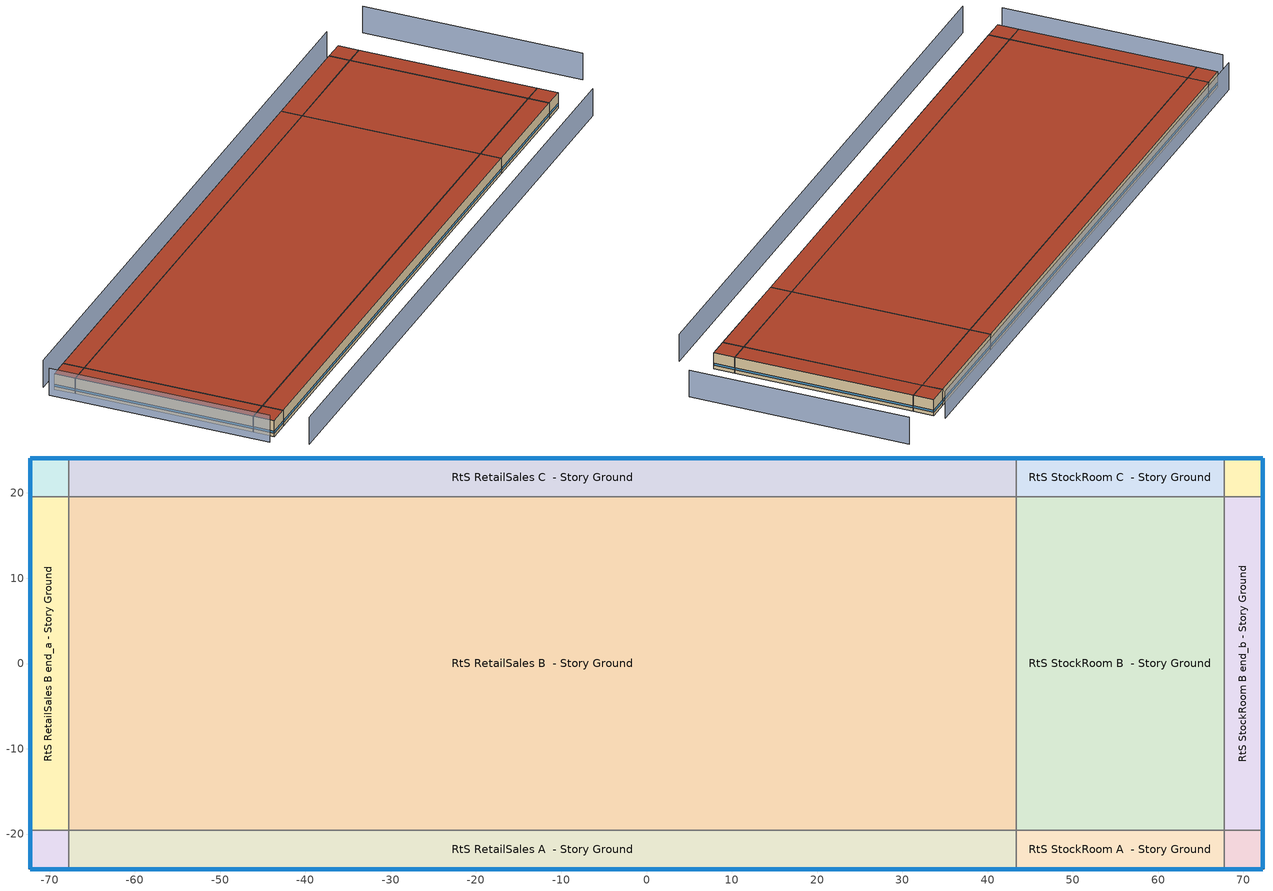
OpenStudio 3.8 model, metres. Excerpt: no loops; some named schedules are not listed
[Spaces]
RtS RetailSales A end_a - Story Ground
 floor ground (DEER Carpeted 6in Slab Floor): -72.29,-24.1 -72.29,-19.52 -67.72,-19.52 -67.72,-24.1 z0
 wall outside (DEER Insulated Exterior Mass Wall R-3.51 1): -72.29,-19.52 -72.29,-24.1 -67.72,-24.1 z0:3.66
 wall to RtS RetailSales B end_a - Story Ground: -67.72,-19.52 -72.29,-19.52 z0:3.66
 wall to RtS RetailSales A  - Story Ground: -67.72,-24.1 -67.72,-19.52 z0:3.66
 window (DEER Metal Framed Window U-0.77 SHGC 0.61): -72.29,-19.55 -72.29,-24.07 / -72.26,-24.1 -67.74,-24.1 z0.76:1.24
 roof outside (DEER Wood Framed Roof R-13.16): -67.72,-24.1 -67.72,-19.52 -72.29,-19.52 -72.29,-24.1 z3.66
RtS RetailSales B end_a - Story Ground
 floor ground (DEER Carpeted 6in Slab Floor): -72.29,-19.52 -72.29,19.52 -67.72,19.52 -67.72,-19.52 z0
 wall outside (DEER Insulated Exterior Mass Wall R-3.51 1): -72.29,19.52 -72.29,-19.52 z0:3.66
 wall to RtS RetailSales C end_a - Story Ground: -67.72,19.52 -72.29,19.52 z0:3.66
 wall to RtS RetailSales B  - Story Ground: -67.72,-19.52 -67.72,19.52 z0:3.66
 window (DEER Metal Framed Window U-0.77 SHGC 0.61): -72.29,19.5 -72.29,-19.5 z0.76:1.24
 roof outside (DEER Wood Framed Roof R-13.16): -67.72,-19.52 -67.72,19.52 -72.29,19.52 -72.29,-19.52 z3.66
RtS RetailSales C end_a - Story Ground
 floor ground (DEER Carpeted 6in Slab Floor): -72.29,19.52 -72.29,24.1 -67.72,24.1 -67.72,19.52 z0
 wall outside (DEER Insulated Exterior Mass Wall R-3.51 1): -67.72,24.1 -72.29,24.1 -72.29,19.52 z0:3.66
 wall to RtS RetailSales C  - Story Ground: -67.72,19.52 -67.72,24.1 z0:3.66
 window (DEER Metal Framed Window U-0.77 SHGC 0.61): -72.29,24.07 -72.29,19.55 / -67.74,24.1 -72.26,24.1 z0.76:1.24
 roof outside (DEER Wood Framed Roof R-13.16): -67.72,19.52 -67.72,24.1 -72.29,24.1 -72.29,19.52 z3.66
RtS RetailSales A  - Story Ground
 floor ground (DEER Carpeted 6in Slab Floor): -67.72,-24.1 -67.72,-19.52 43.37,-19.52 43.37,-24.1 z0
 wall outside (DEER Insulated Exterior Mass Wall R-3.51 1): -67.72,-24.1 43.37,-24.1 z0:3.66
 wall to RtS RetailSales B  - Story Ground: 43.37,-19.52 -67.72,-19.52 z0:3.66
 wall to RtS StockRoom A  - Story Ground: 43.37,-24.1 43.37,-19.52 z0:3.66
 window (DEER Metal Framed Window U-0.77 SHGC 0.61): -67.69,-24.1 43.35,-24.1 z0.76:1.24
 roof outside (DEER Wood Framed Roof R-13.16): 43.37,-24.1 43.37,-19.52 -67.72,-19.52 -67.72,-24.1 z3.66
RtS RetailSales B  - Story Ground
 floor ground (DEER Carpeted 6in Slab Floor): -67.72,-19.52 -67.72,19.52 43.37,19.52 43.37,-19.52 z0
 wall to RtS RetailSales C  - Story Ground: 43.37,19.52 -67.72,19.52 z0:3.66
 wall to RtS StockRoom B  - Story Ground: 43.37,-19.52 43.37,19.52 z0:3.66
 roof outside (DEER Wood Framed Roof R-13.16): 43.37,-19.52 43.37,19.52 -67.72,19.52 -67.72,-19.52 z3.66
RtS RetailSales C  - Story Ground
 floor ground (DEER Carpeted 6in Slab Floor): -67.72,19.52 -67.72,24.1 43.37,24.1 43.37,19.52 z0
 wall outside (DEER Insulated Exterior Mass Wall R-3.51 1): 43.37,24.1 -67.72,24.1 z0:3.66
 wall to RtS StockRoom C  - Story Ground: 43.37,19.52 43.37,24.1 z0:3.66
 window (DEER Metal Framed Window U-0.77 SHGC 0.61): 43.35,24.1 -67.69,24.1 z0.76:1.24
 roof outside (DEER Wood Framed Roof R-13.16): 43.37,19.52 43.37,24.1 -67.72,24.1 -67.72,19.52 z3.66
RtS StockRoom A  - Story Ground
 floor ground (DEER Carpeted 6in Slab Floor): 43.37,-24.1 43.37,-19.52 67.72,-19.52 67.72,-24.1 z0
 wall outside (DEER Insulated Exterior Mass Wall R-3.51 1): 43.37,-24.1 67.72,-24.1 z0:3.66
 wall to RtS StockRoom B  - Story Ground: 67.72,-19.52 43.37,-19.52 z0:3.66
 wall to RtS StockRoom A end_b - Story Ground: 67.72,-24.1 67.72,-19.52 z0:3.66
 window (DEER Metal Framed Window U-0.77 SHGC 0.61): 43.4,-24.1 67.69,-24.1 z0.76:1.24
 roof outside (DEER Wood Framed Roof R-13.16): 67.72,-24.1 67.72,-19.52 43.37,-19.52 43.37,-24.1 z3.66
RtS StockRoom B  - Story Ground
 floor ground (DEER Carpeted 6in Slab Floor): 43.37,-19.52 43.37,19.52 67.72,19.52 67.72,-19.52 z0
 wall to RtS StockRoom C  - Story Ground: 67.72,19.52 43.37,19.52 z0:3.66
 wall to RtS StockRoom B end_b - Story Ground: 67.72,-19.52 67.72,19.52 z0:3.66
 roof outside (DEER Wood Framed Roof R-13.16): 67.72,-19.52 67.72,19.52 43.37,19.52 43.37,-19.52 z3.66
RtS StockRoom C  - Story Ground
 floor ground (DEER Carpeted 6in Slab Floor): 43.37,19.52 43.37,24.1 67.72,24.1 67.72,19.52 z0
 wall outside (DEER Insulated Exterior Mass Wall R-3.51 1): 67.72,24.1 43.37,24.1 z0:3.66
 wall to RtS StockRoom C end_b - Story Ground: 67.72,19.52 67.72,24.1 z0:3.66
 window (DEER Metal Framed Window U-0.77 SHGC 0.61): 67.69,24.1 43.4,24.1 z0.76:1.24
 roof outside (DEER Wood Framed Roof R-13.16): 67.72,19.52 67.72,24.1 43.37,24.1 43.37,19.52 z3.66
RtS StockRoom A end_b - Story Ground
 floor ground (DEER Carpeted 6in Slab Floor): 67.72,-24.1 67.72,-19.52 72.29,-19.52 72.29,-24.1 z0
 wall outside (DEER Insulated Exterior Mass Wall R-3.51 1): 67.72,-24.1 72.29,-24.1 72.29,-19.52 z0:3.66
 wall to RtS StockRoom B end_b - Story Ground: 72.29,-19.52 67.72,-19.52 z0:3.66
 window (DEER Metal Framed Window U-0.77 SHGC 0.61): 72.29,-24.07 72.29,-19.55 / 67.74,-24.1 72.26,-24.1 z0.76:1.24
 roof outside (DEER Wood Framed Roof R-13.16): 72.29,-24.1 72.29,-19.52 67.72,-19.52 67.72,-24.1 z3.66
RtS StockRoom B end_b - Story Ground
 floor ground (DEER Carpeted 6in Slab Floor): 67.72,-19.52 67.72,19.52 72.29,19.52 72.29,-19.52 z0
 wall outside (DEER Insulated Exterior Mass Wall R-3.51 1): 72.29,-19.52 72.29,19.52 z0:3.66
 wall to RtS StockRoom C end_b - Story Ground: 72.29,19.52 67.72,19.52 z0:3.66
 window (DEER Metal Framed Window U-0.77 SHGC 0.61): 72.29,-19.5 72.29,19.5 z0.76:1.24
 roof outside (DEER Wood Framed Roof R-13.16): 72.29,-19.52 72.29,19.52 67.72,19.52 67.72,-19.52 z3.66
RtS StockRoom C end_b - Story Ground
 floor ground (DEER Carpeted 6in Slab Floor): 67.72,19.52 67.72,24.1 72.29,24.1 72.29,19.52 z0
 wall outside (DEER Insulated Exterior Mass Wall R-3.51 1): 72.29,19.52 72.29,24.1 67.72,24.1 z0:3.66
 window (DEER Metal Framed Window U-0.77 SHGC 0.61): 72.26,24.1 67.74,24.1 / 72.29,19.55 72.29,24.07 z0.76:1.24
 roof outside (DEER Wood Framed Roof R-13.16): 72.29,19.52 72.29,24.1 67.72,24.1 67.72,19.52 z3.66
shading: 72.29,26.53 -72.29,26.53 / -72.29,-31.72 72.29,-31.72 / 84.79,-24.1 84.79,24.1 / -74.73,24.1 -74.73,-24.1 z0:6.25
[Site]
CA_LOS-ANGELES-DOWNTOWN-_-_USA: Latitude {deg}=34.03; Longitude {deg}=-118.3; Time Zone {hr}=-8; Elevation {m}=56; Terrain=City
[Site:WaterMainsTemperature]
Calculation Method=Correlation; Annual Average Outdoor Air Temperature {C}=17.9083; Maximum Difference In Monthly Average Outdoor Air Temperatures {deltaC}=10.6
[SizingPeriod:DesignDay] Barometric Pressure {Pa}=100654; Wind Direction {deg}=0; Sky Clearness=0; Rain Indicator=No; Snow Indicator=No; Day of Month=21; Daylight Saving Time Indicator=No; Humidity Condition Type=Wetbulb; Dry-Bulb Temperature Range Modifier Type=DefaultMultipliers
Name | Maximum Dry-Bulb Temperature {C} | Daily Dry-Bulb Temperature Range {deltaC} | Wind Speed {m/s} | Month | Day Type | Wetbulb or DewPoint at Maximum Dry-Bulb {C} | Solar Model Indicator | ASHRAE Clear Sky Optical Depth for Beam Irradiance | ASHRAE Clear Sky Optical Depth for Diffuse Irradiance
CA_LOS-ANGELES-DOWNTOWN- Ann Clg .4% Condns DB=>MWB 1 | 32.8 | 9.7 | 1.5 | 8 | SummerDesignDay | 18.9 | ASHRAETau | 0.361 | 2.436
CA_LOS-ANGELES-DOWNTOWN- Ann Clg .4% Condns WB=>MDB 1 | 29.2 | 9.7 | 1.5 | 8 | SummerDesignDay | 22 | ASHRAETau | 0.361 | 2.436
CA_LOS-ANGELES-DOWNTOWN- Ann Htg 99.6% Condns DB 1 | 6.2 | 0 | 0.2 | 12 | WinterDesignDay | 6.2 | ASHRAEClearSky
[ClimateZones]
Climate Zone Institution Name 1=CEC; Climate Zone Document Name 1=California Climate Zone Descriptions; Climate Zone Document Year 1=1995; Climate Zone Value 1=8
[Building]
DEER Pre-1975|RtS: North Axis {deg}=0; Default Construction Set=Res DEER Pre-1975 - RtS - CEC T24-CEC8; Default Schedule Set=Building Default Schedule Set; Standards Building Type=RtS
[Site:GroundTemperature:BuildingSurface]
19.527, 19.502, 19.536, 19.598, 20.002, 21.64, 22.225, 22.375, 21.449, 20.121, 19.802, 19.633
[DefaultConstructionSet]
Res DEER Pre-1975 - RtS - CEC T24-CEC8: Default Exterior Surface Constructions=Default Surface Constructions 1; Default Interior Surface Constructions=Default Surface Constructions 2; Default Ground Contact Surface Constructions=Default Surface Constructions 3; Default Exterior SubSurface Constructions=Default Sub Surface Constructions 1; Default Interior SubSurface Constructions=Default Sub Surface Constructions 2; Interior Partition Construction=Typical Interior Partition
[DefaultSurfaceConstructions]
Name | Floor Construction | Wall Construction | Roof Ceiling Construction
Default Surface Constructions 1 | DEER Uncarpeted 6in Slab Floor | DEER Insulated Exterior Mass Wall R-3.51 | DEER Wood Framed Roof R-14.18
Default Surface Constructions 2 | DEER Uncarpeted 4in Slab Floor | Typical Interior Wall | DEER Uncarpeted 4in Slab Floor
Default Surface Constructions 3 | DEER Carpeted 6in Slab Floor | Typical Uninsulated Basement Mass Wall
[Construction]
DEER Uncarpeted 6in Slab Floor: Typical Insulation R-1.73, 6 in. Normalweight Concrete Floor
DEER Insulated Exterior Mass Wall R-3.51: 8 in. Concrete Block Wall, Typical Insulation R-1.73
DEER Wood Framed Roof R-14.18: Roof Membrane, Typical Insulation R-13.68, Metal Roof Surface
DEER Uncarpeted 4in Slab Floor: Typical Insulation R-12.65, 4 in. Normalweight Concrete Floor
Typical Interior Wall: G01 13mm gypsum board, G01 13mm gypsum board
DEER Carpeted 6in Slab Floor: 6 in. Normalweight Concrete Floor, Typical Carpet Pad
Typical Uninsulated Basement Mass Wall: 8 in. Concrete Block Basement Wall
DEER Metal Framed Window U-1.23 SHGC 0.82: Simple Glazing U-1.23 SHGC 0.82
DEER Metal Framed Window U-1.23 SHGC 0.82 1: Simple Glazing U-1.23 SHGC 0.82 1
Typical Uninsulated Swinging Door: Typical Insulation R-12.65
U 0.98 SHGC 0.68 Sgl Ref-B-H Clr 6mm: REF B CLEAR HI 6MM
Typical Insulated Metal Door: F08 Metal surface, Typical Insulation R-12.65
DEER Skylight U-1.31 SHGC 0.61: Simple Glazing U-1.23 SHGC 0.61
Typical Interior Window: Clear 3mm
Typical Interior Door; Typical Interior Partition: G05 25mm wood
InteriorFurnishings: Std Wood 6inch
DEER Wood Framed Roof R-13.16: Roof Membrane, Typical Insulation R-12.65, Metal Roof Surface
DEER Insulated Exterior Mass Wall R-3.51 1: 8 in. Concrete Block Wall, Typical Insulation R-1.73 1
DEER Metal Framed Window U-0.77 SHGC 0.61: Simple Glazing U-0.77 SHGC 0.61
[Material:NoMass] Roughness=Smooth; Thermal Absorptance=0.9; Solar Absorptance=0.7
Name | Thermal Resistance {m2-K/W} | Visible Absorptance
Typical Insulation R-1.73; Typical Insulation R-1.73 1 | 0.305336 | 0.7
Typical Insulation R-13.68 | 2.40869 | 0.7
Typical Insulation R-12.65 | 2.22791 | 0.7
Typical Carpet Pad | 0.21648 | 0.8
[Material] Thermal Absorptance=0.9
Name | Roughness | Thickness {m} | Conductivity {W/m-K} | Density {kg/m3} | Specific Heat {J/kg-K} | Solar Absorptance | Visible Absorptance
6 in. Normalweight Concrete Floor | MediumRough | 0.1524 | 2.31 | 2322 | 832 | 0.7 | 0.7
8 in. Concrete Block Wall | MediumRough | 0.2032 | 0.72 | 800 | 832 | 0.7 | 0.7
Roof Membrane | VeryRough | 0.0095 | 0.16 | 1121.29 | 1460 | 0.7 | 0.7
Metal Roof Surface; F08 Metal surface | Smooth | 0.0008 | 45.28 | 7824 | 500 | 0.7 | 0.7
4 in. Normalweight Concrete Floor | MediumRough | 0.1016 | 2.31 | 2322 | 832 | 0.7 | 0.7
G01 13mm gypsum board | Smooth | 0.0127 | 0.160031 | 800.001 | 1090.73 | 0.7 | 0.5
8 in. Concrete Block Basement Wall | MediumRough | 0.2032 | 1.326 | 1842 | 912 | 0.7 | 0.7
G05 25mm wood | MediumSmooth | 0.0254 | 0.15 | 608 | 1630 | 0.5 | 0.5
Std Wood 6inch | MediumSmooth | 0.15 | 0.12 | 540 | 1210 | 0.7 | 0.7
[DefaultSubSurfaceConstructions]
Name | Fixed Window Construction | Operable Window Construction | Door Construction | Glass Door Construction | Overhead Door Construction | Skylight Construction | Tubular Daylight Dome Construction | Tubular Daylight Diffuser Construction
Default Sub Surface Constructions 1 | DEER Metal Framed Window U-1.23 SHGC 0.82 | DEER Metal Framed Window U-1.23 SHGC 0.82 1 | Typical Uninsulated Swinging Door | U 0.98 SHGC 0.68 Sgl Ref-B-H Clr 6mm | Typical Insulated Metal Door | DEER Skylight U-1.31 SHGC 0.61 | Typical Interior Window | Typical Interior Window
Default Sub Surface Constructions 2 | Typical Interior Window | Typical Interior Window | Typical Interior Door
[WindowMaterial:SimpleGlazingSystem] Visible Transmittance=0.25
Name | U-Factor {W/m2-K} | Solar Heat Gain Coefficient
Simple Glazing U-1.23 SHGC 0.82; Simple Glazing U-1.23 SHGC 0.82 1 | 6.98426 | 0.82
Simple Glazing U-1.23 SHGC 0.61 | 7 | 0.61
Simple Glazing U-0.77 SHGC 0.61 | 4.37226 | 0.61
[WindowMaterial:Glazing] Optical Data Type=SpectralAverage; Infrared Transmittance at Normal Incidence=0; Front Side Infrared Hemispherical Emissivity=0.84; Conductivity {W/m-K}=0.9; Dirt Correction Factor for Solar and Visible Transmittance=1; Solar Diffusing=No
Name | Thickness {m} | Solar Transmittance at Normal Incidence | Front Side Solar Reflectance at Normal Incidence | Back Side Solar Reflectance at Normal Incidence | Visible Transmittance at Normal Incidence | Front Side Visible Reflectance at Normal Incidence | Back Side Visible Reflectance at Normal Incidence | Back Side Infrared Hemispherical Emissivity
REF B CLEAR HI 6MM | 0.006 | 0.24 | 0.16 | 0.32 | 0.3 | 0.16 | 0.29 | 0.6
Clear 3mm | 0.003 | 0.837 | 0.075 | 0.075 | 0.898 | 0.081 | 0.081 | 0.84
[SpaceType] Standards Building Type=RtS
Name | Default Schedule Set | Design Specification Outdoor Air Object | Standards Space Type
RtS RetailSales - DEER Pre-1975 | RtS RetailSales Schedule Set | RtS RetailSales Ventilation | RetailSales
RtS StockRoom - DEER Pre-1975 | RtS StockRoom Schedule Set | RtS StockRoom Ventilation | StockRoom
[BuildingStory]
Story Ground: Nominal Z Coordinate {m}=0; Nominal Floor to Floor Height {m}=3.6576
[Space] Building Story=Story Ground
Name | Space Type | Thermal Zone
RtS RetailSales A end_a - Story Ground | RtS RetailSales - DEER Pre-1975 | Zone RtS RetailSales A end_a - Story Ground
RtS RetailSales B end_a - Story Ground | RtS RetailSales - DEER Pre-1975 | Zone RtS RetailSales B end_a - Story Ground
RtS RetailSales C end_a - Story Ground | RtS RetailSales - DEER Pre-1975 | Zone RtS RetailSales C end_a - Story Ground
RtS RetailSales A  - Story Ground | RtS RetailSales - DEER Pre-1975 | Zone RtS RetailSales A  - Story Ground
RtS RetailSales B  - Story Ground | RtS RetailSales - DEER Pre-1975 | Zone RtS RetailSales B  - Story Ground
RtS RetailSales C  - Story Ground | RtS RetailSales - DEER Pre-1975 | Zone RtS RetailSales C  - Story Ground
RtS StockRoom A  - Story Ground | RtS StockRoom - DEER Pre-1975 | Zone RtS StockRoom A  - Story Ground
RtS StockRoom B  - Story Ground | RtS StockRoom - DEER Pre-1975 | Zone RtS StockRoom B  - Story Ground
RtS StockRoom C  - Story Ground | RtS StockRoom - DEER Pre-1975 | Zone RtS StockRoom C  - Story Ground
RtS StockRoom A end_b - Story Ground | RtS StockRoom - DEER Pre-1975 | Zone RtS StockRoom A end_b - Story Ground
RtS StockRoom B end_b - Story Ground | RtS StockRoom - DEER Pre-1975 | Zone RtS StockRoom B end_b - Story Ground
RtS StockRoom C end_b - Story Ground | RtS StockRoom - DEER Pre-1975 | Zone RtS StockRoom C end_b - Story Ground
[ThermalZone] Multiplier=1; Use Ideal Air Loads=No
Name | Thermostat
Zone RtS RetailSales A end_a - Story Ground | RtS RetailSales - DEER Pre-1975 Thermostat
Zone RtS RetailSales B end_a - Story Ground | RtS RetailSales - DEER Pre-1975 Thermostat 1
Zone RtS RetailSales C end_a - Story Ground | RtS RetailSales - DEER Pre-1975 Thermostat 3
Zone RtS RetailSales A  - Story Ground | RtS RetailSales - DEER Pre-1975 Thermostat 5
Zone RtS RetailSales B  - Story Ground | RtS RetailSales - DEER Pre-1975 Thermostat 2
Zone RtS RetailSales C  - Story Ground | RtS RetailSales - DEER Pre-1975 Thermostat 4
Zone RtS StockRoom A  - Story Ground | RtS StockRoom - DEER Pre-1975 Thermostat 4
Zone RtS StockRoom B  - Story Ground | RtS StockRoom - DEER Pre-1975 Thermostat 2
Zone RtS StockRoom C  - Story Ground | RtS StockRoom - DEER Pre-1975 Thermostat 5
Zone RtS StockRoom A end_b - Story Ground | RtS StockRoom - DEER Pre-1975 Thermostat 3
Zone RtS StockRoom B end_b - Story Ground | RtS StockRoom - DEER Pre-1975 Thermostat 1
Zone RtS StockRoom C end_b - Story Ground | RtS StockRoom - DEER Pre-1975 Thermostat
[People:Definition] Number of People Calculation Method=People/Area; Fraction Radiant=0.3
Name | People per Space Floor Area {person/m2}
RtS StockRoom People Definition | 0.0236806
RtS RetailSales People Definition | 0.238959
[People] Work Efficiency Schedule=Work Efficiency Schedule; Clothing Insulation Schedule=Clothing Schedule; Air Velocity Schedule=Air Velocity Schedule; Multiplier=1
Name | People Definition | Space or SpaceType
RtS StockRoom People | RtS StockRoom People Definition | RtS StockRoom - DEER Pre-1975
RtS RetailSales People | RtS RetailSales People Definition | RtS RetailSales - DEER Pre-1975
[Lights:Definition] Design Level Calculation Method=Watts/Area
Name | Watts per Space Floor Area {W/m2}
RtS StockRoom Lights Definition | 6.45835
RtS RetailSales Lights Definition | 16.1459
[Lights] Fraction Replaceable=0
Name | Lights Definition | Space or SpaceType
RtS StockRoom Lights | RtS StockRoom Lights Definition | RtS StockRoom - DEER Pre-1975
RtS RetailSales Lights | RtS RetailSales Lights Definition | RtS RetailSales - DEER Pre-1975
[ElectricEquipment:Definition] Design Level Calculation Method=Watts/Area; Fraction Radiant=0.5
Name | Watts per Space Floor Area {W/m2}
RtS StockRoom Elec Equip Definition | 2.15278
RtS RetailSales Elec Equip Definition | 5.38196
[ElectricEquipment]
Name | Electric Equipment Definition | Space or SpaceType
RtS StockRoom Elec Equip | RtS StockRoom Elec Equip Definition | RtS StockRoom - DEER Pre-1975
RtS RetailSales Elec Equip | RtS RetailSales Elec Equip Definition | RtS RetailSales - DEER Pre-1975
[DesignSpecification:OutdoorAir] Outdoor Air Method=Sum; Outdoor Air Flow per Person {m3/s-person}=0; Outdoor Air Flow Rate {m3/s}=0; Outdoor Air Flow Air Changes per Hour {1/hr}=0
Name | Outdoor Air Flow per Floor Area {m3/s-m2}
RtS StockRoom Ventilation | 0.000762
RtS RetailSales Ventilation | 0.001524
[DefaultScheduleSet]
Name | Number of People Schedule | People Activity Level Schedule | Lighting Schedule | Electric Equipment Schedule | Infiltration Schedule | Hours of Operation Schedule
RtS StockRoom Schedule Set | D_RtS_All_Occup_Yr | DEER Activity 220W/person | D17_RtS_Stock_LF_Yr | D_RtS_All_Misc_Yr | D_RtS_All_C_Inf_Yr
RtS RetailSales Schedule Set | D_RtS_All_Occup_Yr | DEER Activity 132W/person | D17_RtS_Sales_LF_Yr | D_RtS_All_Misc_Yr | D_RtS_All_C_Inf_Yr
Building Default Schedule Set |  |  |  |  |  | Building Hours of Operation NonResidential
[SpaceInfiltration:DesignFlowRate] Schedule=Always On Discrete; Design Flow Rate Calculation Method=Flow/ExteriorArea; Constant Term Coefficient=0; Temperature Term Coefficient=0; Velocity Term Coefficient=0.224; Velocity Squared Term Coefficient=0
Name | Space or SpaceType | Flow per Exterior Surface Area {m3/s-m2}
RtS RetailSales A  - Story Ground Infiltration | RtS RetailSales A  - Story Ground | 8.57957e-05
RtS RetailSales A end_a - Story Ground Infiltration | RtS RetailSales A end_a - Story Ground | 0.000118794
RtS RetailSales B end_a - Story Ground Infiltration | RtS RetailSales B end_a - Story Ground | 8.57957e-05
RtS RetailSales C  - Story Ground Infiltration | RtS RetailSales C  - Story Ground | 8.57957e-05
RtS RetailSales C end_a - Story Ground Infiltration | RtS RetailSales C end_a - Story Ground | 0.000118794
RtS StockRoom A  - Story Ground Infiltration | RtS StockRoom A  - Story Ground | 8.57957e-05
RtS StockRoom A end_b - Story Ground Infiltration | RtS StockRoom A end_b - Story Ground | 0.000118794
RtS StockRoom B end_b - Story Ground Infiltration | RtS StockRoom B end_b - Story Ground | 8.57957e-05
RtS StockRoom C  - Story Ground Infiltration | RtS StockRoom C  - Story Ground | 8.57957e-05
RtS StockRoom C end_b - Story Ground Infiltration | RtS StockRoom C end_b - Story Ground | 0.000118794
[Exterior:Lights:Definition]
Name | Design Level {W}
Parking Areas and Drives Def (W/ft^2) | 0.04
Building Facades Def (W/ft^2) | 0.2
Main Entries Def (W/ft) | 30
Other Doors Def (W/ft) | 20
[Exterior:Lights] Schedule=Always On Discrete; Control Option=AstronomicalClock
Name | Exterior Lights Definition | Multiplier
Parking Areas and Drives | Parking Areas and Drives Def (W/ft^2) | 106318
Building Facades | Building Facades Def (W/ft^2) | 15178.9
Main Entries | Main Entries Def (W/ft) | 360
Other Doors | Other Doors Def (W/ft) | 198
[ThermostatSetpoint:DualSetpoint] Heating Setpoint Temperature Schedule=D_RtS_All_HTemp_Yr; Cooling Setpoint Temperature Schedule=D_RtS_All_CTemp_Yr
RtS StockRoom - DEER Pre-1975 Thermostat; RtS StockRoom - DEER Pre-1975 Thermostat 1; RtS StockRoom - DEER Pre-1975 Thermostat 2; RtS StockRoom - DEER Pre-1975 Thermostat 3; RtS StockRoom - DEER Pre-1975 Thermostat 4; RtS StockRoom - DEER Pre-1975 Thermostat 5; RtS RetailSales - DEER Pre-1975 Thermostat; RtS RetailSales - DEER Pre-1975 Thermostat 1; RtS RetailSales - DEER Pre-1975 Thermostat 2; RtS RetailSales - DEER Pre-1975 Thermostat 3; RtS RetailSales - DEER Pre-1975 Thermostat 4; RtS RetailSales - DEER Pre-1975 Thermostat 5
[InternalMass:Definition]
Internal Mass Definition 1: Construction=InteriorFurnishings; Design Level Calculation Method=SurfaceArea/Area; Surface Area per Space Floor Area=2
[InternalMass] Internal Mass Definition=Internal Mass Definition 1; Multiplier=1
Name | Space or SpaceType
RtS StockRoom C end_b - Story Ground Mass | RtS StockRoom C end_b - Story Ground
RtS RetailSales A end_a - Story Ground Mass | RtS RetailSales A end_a - Story Ground
RtS RetailSales B end_a - Story Ground Mass | RtS RetailSales B end_a - Story Ground
RtS StockRoom B end_b - Story Ground Mass | RtS StockRoom B end_b - Story Ground
RtS StockRoom B  - Story Ground Mass | RtS StockRoom B  - Story Ground
RtS StockRoom A end_b - Story Ground Mass | RtS StockRoom A end_b - Story Ground
RtS RetailSales B  - Story Ground Mass | RtS RetailSales B  - Story Ground
RtS RetailSales C end_a - Story Ground Mass | RtS RetailSales C end_a - Story Ground
RtS StockRoom A  - Story Ground Mass | RtS StockRoom A  - Story Ground
RtS RetailSales C  - Story Ground Mass | RtS RetailSales C  - Story Ground
RtS RetailSales A  - Story Ground Mass | RtS RetailSales A  - Story Ground
RtS StockRoom C  - Story Ground Mass | RtS StockRoom C  - Story Ground
[Schedule:Ruleset]
Name | Default Day Schedule | Summer Design Day Schedule | Winter Design Day Schedule
Clothing Schedule | Clothing Schedule Default Winter Clothes
Air Velocity Schedule | Air Velocity Schedule Default
Work Efficiency Schedule | Work Efficiency Schedule Default
D_RtS_All_Occup_Yr | D_RtS_All_Occup_Yr Default | D_RtS_All_Occup_Yr Summer Design Day | D_RtS_All_Occup_Yr Winter Design Day
DEER Activity 220W/person | DEER Activity 220W/person Default | DEER Activity 220W/person Summer Design Day | DEER Activity 220W/person Winter Design Day
D17_RtS_Stock_LF_Yr | D17_RtS_Stock_LF_Yr Default | D17_RtS_Stock_LF_Yr Summer Design Day | D17_RtS_Stock_LF_Yr Winter Design Day
D_RtS_All_Misc_Yr | D_RtS_All_Misc_Yr Default | D_RtS_All_Misc_Yr Summer Design Day | D_RtS_All_Misc_Yr Winter Design Day
D_RtS_All_C_Inf_Yr | D_RtS_All_C_Inf_Yr Default | D_RtS_All_C_Inf_Yr Summer Design Day | D_RtS_All_C_Inf_Yr Winter Design Day
DEER Activity 132W/person | DEER Activity 132W/person Default | DEER Activity 132W/person Summer Design Day | DEER Activity 132W/person Winter Design Day
D17_RtS_Sales_LF_Yr | D17_RtS_Sales_LF_Yr Default | D17_RtS_Sales_LF_Yr Summer Design Day | D17_RtS_Sales_LF_Yr Winter Design Day
D_RtS_All_HTemp_Yr | D_RtS_All_HTemp_Yr Default | D_RtS_All_HTemp_Yr Summer Design Day | D_RtS_All_HTemp_Yr Winter Design Day
D_RtS_All_CTemp_Yr | D_RtS_All_CTemp_Yr Default | D_RtS_All_CTemp_Yr Summer Design Day | D_RtS_All_CTemp_Yr Winter Design Day
Building Hours of Operation NonResidential | Building Hours of Operation NonResidential Default | Building Hours of Operation NonResidential Summer Design Day | Building Hours of Operation NonResidential Winter Design Day
[Schedule:Day]
Clothing Schedule Default Winter Clothes; D_RtS_All_Occup_Yr Summer Design Day; D17_RtS_Stock_LF_Yr Summer Design Day; D_RtS_All_Misc_Yr Summer Design Day; D17_RtS_Sales_LF_Yr Summer Design Day; Building Hours of Operation NonResidential Winter Design Day; Building Hours of Operation NonResidential Summer Design Day: No, 24, 0, 1
Clothing Schedule Summer Clothes: No, 24, 0, 0.5
Air Velocity Schedule Default: No, 24, 0, 0.2
Work Efficiency Schedule Default; D_RtS_All_Occup_Yr Winter Design Day; D17_RtS_Stock_LF_Yr Winter Design Day; D_RtS_All_Misc_Yr Winter Design Day; D17_RtS_Sales_LF_Yr Winter Design Day: No, 24, 0, 0
D_RtS_All_Occup_Yr Default: Average, 6, 45, 0, 7, 0, 0.0125, 7, 15, 0.025, 7, 30, 0.0375, 7, 45, 0.05, 8, 0, 0.0875, 8, 15, 0.125, 8, 30, 0.1625, 8, 45, 0.2, 9, 0, 0.3, 9, 15, 0.4, 9, 30, 0.5, 9, 45, 0.6, 21, 30, 0.6, 21, 45, 0.4625, 22, 0, 0.325, 22, 15, 0.1875, 22, 30, 0.05, 22, 45, 0.0375, 23, 0, 0.025, 23, 15, 0.0125, 23, 30, 0, 24, 0, 0
D_RtS_All_Occup_Yr Sat Day: Average, 4, 15, 0, 4, 30, 0.0125, 4, 45, 0.025, 5, 0, 0.0375, 5, 15, 0.05, 5, 30, 0.0625, 5, 45, 0.075, 6, 0, 0.0875, 6, 15, 0.1, 6, 30, 0.25, 6, 45, 0.4, 7, 0, 0.55, 7, 15, 0.7, 7, 30, 0.625, 7, 45, 0.55, 8, 0, 0.475, 8, 15, 0.4, 8, 30, 0.475, 8, 45, 0.55, 9, 0, 0.625, 9, 15, 0.7, 12, 0, 0.7, 12, 15, 0.725, 12, 30, 0.75, 12, 45, 0.775, 13, 0, 0.8, 13, 15, 0.825, 13, 30, 0.85, 13, 45, 0.875, 14, 0, 0.9, 15, 30, 0.9, 15, 45, 0.875, 16, 0, 0.85, 16, 15, 0.825, 16, 30, 0.8, 16, 45, 0.792308, 17, 0, 0.784615, 17, 15, 0.776923, 17, 30, 0.769231, 17, 45, 0.761538, 18, 0, 0.753846, 18, 15, 0.746154, 18, 30, 0.738462, 18, 45, 0.730769, 19, 0, 0.723077, 19, 15, 0.715385, 19, 30, 0.707692, 19, 45, 0.7, 20, 0, 0.6875, 20, 15, 0.675, 20, 30, 0.6625, 20, 45, 0.65, 21, 0, 0.4875, 21, 15, 0.325, 21, 30, 0.1625, 21, 45, 0, 24, 0, 0
D_RtS_All_Occup_Yr Sun Day: Average, 5, 15, 0, 5, 30, 0.0125, 5, 45, 0.025, 6, 0, 0.0375, 6, 15, 0.05, 6, 30, 0.1375, 6, 45, 0.225, 7, 0, 0.3125, 7, 15, 0.4, 7, 30, 0.475, 7, 45, 0.55, 8, 0, 0.625, 8, 15, 0.7, 8, 30, 0.711765, 8, 45, 0.723529, 9, 0, 0.735294, 9, 15, 0.747059, 9, 30, 0.758824, 9, 45, 0.770588, 10, 0, 0.782353, 10, 15, 0.794118, 10, 30, 0.805882, 10, 45, 0.817647, 11, 0, 0.829412, 11, 15, 0.841176, 11, 30, 0.852941, 11, 45, 0.864706, 12, 0, 0.876471, 12, 15, 0.888235, 12, 30, 0.9, 12, 45, 0.9125, 13, 0, 0.925, 13, 15, 0.9375, 13, 30, 0.95, 14, 30, 0.95, 14, 45, 0.9375, 15, 0, 0.925, 15, 15, 0.9125, 15, 30, 0.9, 15, 45, 0.888235, 16, 0, 0.876471, 16, 15, 0.864706, 16, 30, 0.852941, 16, 45, 0.841176, 17, 0, 0.829412, 17, 15, 0.817647, 17, 30, 0.805882, 17, 45, 0.794118, 18, 0, 0.782353, 18, 15, 0.770588, 18, 30, 0.758824, 18, 45, 0.747059, 19, 0, 0.735294, 19, 15, 0.723529, 19, 30, 0.711765, 19, 45, 0.7, 20, 0, 0.6, 20, 15, 0.5, 20, 30, 0.4, 20, 45, 0.3, 21, 0, 0.25, 21, 15, 0.2, 21, 30, 0.15, 21, 45, 0.1, 22, 0, 0.0875, 22, 15, 0.075, 22, 30, 0.0625, 22, 45, 0.05, 23, 0, 0.0375, 23, 15, 0.025, 23, 30, 0.0125, 23, 45, 0, 24, 0, 0
DEER Activity 220W/person Default; autogen DEER Activity 220W/person 0_day_sch; autogen DEER Activity 220W/person 1_day_sch: Average, 24, 0, 220
DEER Activity 220W/person Winter Design Day; DEER Activity 220W/person Summer Design Day: No, 24, 0, 220
D17_RtS_Stock_LF_Yr Default: Average, 0, 15, 0.11105, 0, 30, 0.106, 0, 45, 0.102525, 1, 0, 0.09905, 1, 15, 0.095575, 1, 30, 0.0921, 1, 45, 0.0651, 2, 0, 0.064925, 2, 15, 0.06475, 2, 30, 0.064575, 2, 45, 0.0644, 3, 0, 0.066375, 3, 15, 0.06835, 3, 30, 0.070325, 3, 45, 0.0723, 4, 0, 0.07705, 4, 15, 0.0818, 4, 30, 0.08655, 4, 45, 0.0913, 5, 0, 0.109375, 5, 15, 0.12745, 5, 30, 0.145525, 5, 45, 0.1636, 6, 0, 0.19085, 6, 15, 0.2181, 6, 30, 0.24535, 6, 45, 0.2726, 7, 0, 0.3003, 7, 15, 0.328, 7, 30, 0.3557, 7, 45, 0.3834, 8, 0, 0.409675, 8, 15, 0.43595, 8, 30, 0.462225, 8, 45, 0.4885, 9, 0, 0.513825, 9, 15, 0.53915, 9, 30, 0.564475, 9, 45, 0.5898, 10, 0, 0.59785, 10, 15, 0.6059, 10, 30, 0.61395, 10, 45, 0.622, 11, 0, 0.622042, 11, 15, 0.622084, 11, 30, 0.622126, 11, 45, 0.622168, 12, 0, 0.622211, 12, 15, 0.622253, 12, 30, 0.622295, 12, 45, 0.622337, 13, 0, 0.622379, 13, 7, 0.6224, 13, 22, 0.6245, 13, 37, 0.6266, 13, 52, 0.6287, 14, 7, 0.6308, 14, 22, 0.632425, 14, 37, 0.63405, 14, 52, 0.635675, 15, 7, 0.6373, 15, 22, 0.635575, 15, 37, 0.63385, 15, 52, 0.632125, 16, 7, 0.6304, 16, 22, 0.62285, 16, 37, 0.6153, 16, 52, 0.60775, 17, 7, 0.6002, 17, 22, 0.589326, 17, 37, 0.578453, 17, 52, 0.567579, 18, 7, 0.556705, 18, 22, 0.545832, 18, 37, 0.534958, 18, 52, 0.524084, 19, 7, 0.513211, 19, 22, 0.502337, 19, 30, 0.4969, 19, 45, 0.4528, 20, 0, 0.4087, 20, 15, 0.3646, 20, 30, 0.3205, 20, 45, 0.29145, 21, 0, 0.2624, 21, 15, 0.23335, 21, 30, 0.2043, 21, 45, 0.1917, 22, 0, 0.1791, 22, 15, 0.1665, 22, 30, 0.1539, 22, 45, 0.146975, 23, 0, 0.14005, 23, 15, 0.133125, 23, 30, 0.1262, 23, 45, 0.12115, 24, 0, 0.1161
D_RtS_All_Misc_Yr Default: Average, 6, 45, 0.4, 7, 0, 0.45, 7, 15, 0.5, 7, 30, 0.55, 7, 45, 0.6, 8, 0, 0.675, 8, 15, 0.75, 8, 30, 0.825, 8, 45, 0.9, 17, 7, 0.9, 17, 22, 0.889474, 17, 37, 0.878947, 17, 52, 0.868421, 18, 7, 0.857895, 18, 22, 0.847368, 18, 37, 0.836842, 18, 52, 0.826316, 19, 7, 0.815789, 19, 22, 0.805263, 19, 30, 0.8, 19, 45, 0.775, 20, 0, 0.75, 20, 15, 0.725, 20, 30, 0.7, 21, 30, 0.7, 21, 45, 0.675, 22, 0, 0.65, 22, 15, 0.625, 22, 30, 0.6, 22, 45, 0.55, 23, 0, 0.5, 23, 15, 0.45, 23, 30, 0.4, 24, 0, 0.4
D_RtS_All_Misc_Yr Sat Day: Average, 4, 15, 0.4, 4, 30, 0.45, 4, 45, 0.5, 5, 0, 0.55, 5, 15, 0.6, 5, 30, 0.675, 5, 45, 0.75, 6, 0, 0.825, 6, 15, 0.9, 15, 30, 0.9, 15, 45, 0.85, 16, 0, 0.8, 16, 15, 0.75, 16, 30, 0.7, 16, 45, 0.684615, 17, 0, 0.669231, 17, 15, 0.653846, 17, 30, 0.638462, 17, 45, 0.623077, 18, 0, 0.607692, 18, 15, 0.592308, 18, 30, 0.576923, 18, 45, 0.561538, 19, 0, 0.546154, 19, 15, 0.530769, 19, 30, 0.515385, 19, 45, 0.5, 20, 0, 0.5125, 20, 15, 0.525, 20, 30, 0.5375, 20, 45, 0.55, 21, 0, 0.5125, 21, 15, 0.475, 21, 30, 0.4375, 21, 45, 0.4, 24, 0, 0.4
D_RtS_All_Misc_Yr Sun Day: Average, 5, 15, 0.4, 5, 30, 0.45, 5, 45, 0.5, 6, 0, 0.55, 6, 15, 0.6, 6, 30, 0.625, 6, 45, 0.65, 7, 0, 0.675, 7, 15, 0.7, 7, 30, 0.75, 7, 45, 0.8, 8, 0, 0.85, 8, 15, 0.9, 15, 30, 0.9, 15, 45, 0.894118, 16, 0, 0.888235, 16, 15, 0.882353, 16, 30, 0.876471, 16, 45, 0.870588, 17, 0, 0.864706, 17, 15, 0.858824, 17, 30, 0.852941, 17, 45, 0.847059, 18, 0, 0.841176, 18, 15, 0.835294, 18, 30, 0.829412, 18, 45, 0.823529, 19, 0, 0.817647, 19, 15, 0.811765, 19, 30, 0.805882, 19, 45, 0.8, 20, 0, 0.775, 20, 15, 0.75, 20, 30, 0.725, 20, 45, 0.7, 21, 0, 0.675, 21, 15, 0.65, 21, 30, 0.625, 21, 45, 0.6, 22, 0, 0.575, 22, 15, 0.55, 22, 30, 0.525, 22, 45, 0.5, 23, 0, 0.475, 23, 15, 0.45, 23, 30, 0.425, 23, 45, 0.4, 24, 0, 0.4
D_RtS_All_C_Inf_Yr Default; D_RtS_All_C_Inf_Yr Winter Design Day; D_RtS_All_C_Inf_Yr Summer Design Day: No, 8, 0, 1, 21, 0, 0.5, 24, 0, 1
DEER Activity 132W/person Default; autogen DEER Activity 132W/person 0_day_sch; autogen DEER Activity 132W/person 1_day_sch: Average, 24, 0, 132
DEER Activity 132W/person Winter Design Day; DEER Activity 132W/person Summer Design Day: No, 24, 0, 132
D17_RtS_Sales_LF_Yr Default: Average, 0, 15, 0.175, 0, 30, 0.15, 4, 45, 0.15, 5, 0, 0.175, 5, 15, 0.2, 5, 30, 0.225, 5, 45, 0.25, 6, 0, 0.2825, 6, 15, 0.315, 6, 30, 0.3475, 6, 45, 0.38, 7, 0, 0.41, 7, 15, 0.44, 7, 30, 0.47, 7, 45, 0.5, 8, 0, 0.5475, 8, 15, 0.595, 8, 30, 0.6425, 8, 45, 0.69, 9, 0, 0.7175, 9, 15, 0.745, 9, 30, 0.7725, 9, 45, 0.8, 10, 0, 0.8125, 10, 15, 0.825, 10, 30, 0.8375, 10, 45, 0.85, 12, 37, 0.85, 12, 52, 0.85125, 13, 7, 0.8525, 13, 22, 0.85375, 13, 37, 0.855, 13, 52, 0.85625, 14, 7, 0.8575, 14, 22, 0.85875, 14, 37, 0.86, 16, 7, 0.86, 16, 22, 0.8575, 16, 37, 0.855, 16, 52, 0.8525, 17, 7, 0.85, 17, 22, 0.844737, 17, 37, 0.839474, 17, 52, 0.834211, 18, 7, 0.828947, 18, 22, 0.823684, 18, 37, 0.818421, 18, 52, 0.813158, 19, 7, 0.807895, 19, 22, 0.802632, 19, 30, 0.8, 19, 45, 0.775, 20, 0, 0.75, 20, 15, 0.725, 20, 30, 0.7, 20, 45, 0.6375, 21, 0, 0.575, 21, 15, 0.5125, 21, 30, 0.45, 21, 45, 0.4125, 22, 0, 0.375, 22, 15, 0.3375, 22, 30, 0.3, 22, 45, 0.2875, 23, 0, 0.275, 23, 15, 0.2625, 23, 30, 0.25, 23, 45, 0.225, 24, 0, 0.2
D17_RtS_Sales_LF_Yr Wknd Day; autogen Schedule Rule 11 1_day_sch: Average, 5, 30, 0.15, 5, 45, 0.165, 6, 0, 0.18, 6, 15, 0.195, 6, 30, 0.21, 6, 45, 0.235, 7, 0, 0.26, 7, 15, 0.285, 7, 30, 0.31, 7, 45, 0.34, 8, 0, 0.37, 8, 15, 0.4, 8, 30, 0.43, 8, 45, 0.4475, 9, 0, 0.465, 9, 15, 0.4825, 9, 30, 0.5, 9, 45, 0.5125, 10, 0, 0.525, 10, 15, 0.5375, 10, 30, 0.55, 10, 45, 0.5625, 11, 0, 0.575, 11, 15, 0.5875, 11, 30, 0.6, 14, 30, 0.6, 14, 45, 0.5875, 15, 0, 0.575, 15, 15, 0.5625, 15, 30, 0.55, 15, 45, 0.5375, 16, 0, 0.525, 16, 15, 0.5125, 16, 30, 0.5, 16, 45, 0.4875, 17, 0, 0.475, 17, 15, 0.4625, 17, 30, 0.45, 17, 45, 0.435, 18, 0, 0.42, 18, 15, 0.405, 18, 30, 0.39, 18, 45, 0.385, 19, 0, 0.38, 19, 15, 0.375, 19, 30, 0.37, 19, 45, 0.33, 20, 0, 0.29, 20, 15, 0.25, 20, 30, 0.21, 20, 45, 0.195, 21, 0, 0.18, 21, 15, 0.165, 21, 30, 0.15, 24, 0, 0.15
D_RtS_All_HTemp_Yr Default; autogen D_RtS_All_HTemp_Yr 0_day_sch; autogen D_RtS_All_HTemp_Yr 1_day_sch: Average, 24, 0, 21.1
D_RtS_All_HTemp_Yr Winter Design Day; D_RtS_All_HTemp_Yr Summer Design Day: No, 24, 0, 21.1
D_RtS_All_CTemp_Yr Default; autogen D_RtS_All_CTemp_Yr 0_day_sch; autogen D_RtS_All_CTemp_Yr 1_day_sch: Average, 24, 0, 24.4
D_RtS_All_CTemp_Yr Winter Design Day; D_RtS_All_CTemp_Yr Summer Design Day: No, 24, 0, 24.4
Building Hours of Operation NonResidential Default: No, 8, 15, 0, 22, 0, 1, 24, 0, 0
Building Hours of Operation NonResidential Saturday; Building Hours of Operation NonResidential Sunday: No, 6, 45, 0, 21, 15, 1, 24, 0, 0
[Schedule:Rule]
Name | Schedule Ruleset | Rule Order | Day Schedule | Date Specification Type | Start Month | Start Day | End Month | End Day | Apply Saturday | Apply Sunday | Apply Monday | Apply Tuesday | Apply Wednesday | Apply Thursday | Apply Friday | Specific Month 1 | Specific Day 1 | Specific Month 2 | Specific Day 2 | Specific Month 3 | Specific Day 3 | Specific Month 4 | Specific Day 4 | Specific Month 5 | Specific Day 5 | Specific Month 6 | Specific Day 6 | Specific Month 7 | Specific Day 7 | Specific Month 8 | Specific Day 8 | Specific Month 9 | Specific Day 9 | Specific Month 10 | Specific Day 10 | Specific Month 11 | Specific Day 11 | Specific Month 12 | Specific Day 12 | Specific Month 13 | Specific Day 13 | Specific Month 14 | Specific Day 14 | Specific Month 15 | Specific Day 15 | Specific Month 16 | Specific Day 16 | Specific Month 17 | Specific Day 17 | Specific Month 18 | Specific Day 18 | Specific Month 19 | Specific Day 19 | Specific Month 20 | Specific Day 20 | Specific Month 21 | Specific Day 21 | Specific Month 22 | Specific Day 22 | Specific Month 23 | Specific Day 23 | Specific Month 24 | Specific Day 24 | Specific Month 25 | Specific Day 25 | Specific Month 26 | Specific Day 26 | Specific Month 27 | Specific Day 27 | Specific Month 28 | Specific Day 28 | Specific Month 29 | Specific Day 29 | Specific Month 30 | Specific Day 30 | Specific Month 31 | Specific Day 31 | Specific Month 32 | Specific Day 32 | Specific Month 33 | Specific Day 33 | Specific Month 34 | Specific Day 34 | Specific Month 35 | Specific Day 35 | Specific Month 36 | Specific Day 36 | Specific Month 37 | Specific Day 37 | Specific Month 38 | Specific Day 38 | Specific Month 39 | Specific Day 39 | Specific Month 40 | Specific Day 40 | Specific Month 41 | Specific Day 41 | Specific Month 42 | Specific Day 42 | Specific Month 43 | Specific Day 43 | Specific Month 44 | Specific Day 44 | Specific Month 45 | Specific Day 45 | Specific Month 46 | Specific Day 46 | Specific Month 47 | Specific Day 47 | Specific Month 48 | Specific Day 48 | Specific Month 49 | Specific Day 49 | Specific Month 50 | Specific Day 50 | Specific Month 51 | Specific Day 51 | Specific Month 52 | Specific Day 52
Schedule Rule 1 | Clothing Schedule | 0 | Clothing Schedule Summer Clothes | DateRange | 5 | 1 | 9 | 30
Schedule Rule 3 | D_RtS_All_Occup_Yr | 1 | D_RtS_All_Occup_Yr Sat Day | DateRange | 1 | 1 | 12 | 31 | Yes
Schedule Rule 4 | D_RtS_All_Occup_Yr | 0 | D_RtS_All_Occup_Yr Sun Day | DateRange | 1 | 1 | 12 | 31 |  | Yes
Schedule Rule 6 | D17_RtS_Stock_LF_Yr | 0 | D17_RtS_Stock_LF_Yr Wknd Day | DateRange | 1 | 1 | 12 | 31 | Yes | Yes
Schedule Rule 8 | D_RtS_All_Misc_Yr | 1 | D_RtS_All_Misc_Yr Sat Day | DateRange | 1 | 1 | 12 | 31 | Yes
Schedule Rule 9 | D_RtS_All_Misc_Yr | 0 | D_RtS_All_Misc_Yr Sun Day | DateRange | 1 | 1 | 12 | 31 |  | Yes
Schedule Rule 11 | D17_RtS_Sales_LF_Yr | 0 | D17_RtS_Sales_LF_Yr Wknd Day | DateRange | 1 | 1 | 12 | 31 | Yes | Yes
Building Hours of Operation NonResidential Saturday Rule | Building Hours of Operation NonResidential | 1 | Building Hours of Operation NonResidential Saturday | DateRange | 1 | 1 | 12 | 31 | Yes
Building Hours of Operation NonResidential Sunday Rule | Building Hours of Operation NonResidential | 0 | Building Hours of Operation NonResidential Sunday | DateRange | 1 | 1 | 12 | 31 |  | Yes
autogen Schedule Rule 11 1 | D17_RtS_Sales_LF_Yr | 1 | autogen Schedule Rule 11 1_day_sch | SpecificDates |  |  |  |  | Yes | Yes | Yes | Yes | Yes | Yes | Yes | 1 | 4 | 1 | 11 | 1 | 18 | 1 | 25 | 2 | 1 | 2 | 8 | 2 | 15 | 2 | 22 | 3 | 1 | 3 | 8 | 3 | 15 | 3 | 22 | 3 | 29 | 4 | 5 | 4 | 12 | 4 | 19 | 4 | 26 | 5 | 3 | 5 | 10 | 5 | 17 | 5 | 24 | 5 | 31 | 6 | 7 | 6 | 14 | 6 | 21 | 6 | 28 | 7 | 5 | 7 | 12 | 7 | 19 | 7 | 26 | 8 | 2 | 8 | 9 | 8 | 16 | 8 | 23 | 8 | 30 | 9 | 6 | 9 | 13 | 9 | 20 | 9 | 27 | 10 | 4 | 10 | 11 | 10 | 18 | 10 | 25 | 11 | 1 | 11 | 8 | 11 | 15 | 11 | 22 | 11 | 29 | 12 | 6 | 12 | 13 | 12 | 20 | 12 | 27
autogen Schedule Rule 6 1 | D17_RtS_Stock_LF_Yr | 1 | autogen Schedule Rule 6 1_day_sch | SpecificDates |  |  |  |  | Yes | Yes | Yes | Yes | Yes | Yes | Yes | 1 | 4 | 1 | 11 | 1 | 18 | 1 | 25 | 2 | 1 | 2 | 8 | 2 | 15 | 2 | 22 | 3 | 1 | 3 | 8 | 3 | 15 | 3 | 22 | 3 | 29 | 4 | 5 | 4 | 12 | 4 | 19 | 4 | 26 | 5 | 3 | 5 | 10 | 5 | 17 | 5 | 24 | 5 | 31 | 6 | 7 | 6 | 14 | 6 | 21 | 6 | 28 | 7 | 5 | 7 | 12 | 7 | 19 | 7 | 26 | 8 | 2 | 8 | 9 | 8 | 16 | 8 | 23 | 8 | 30 | 9 | 6 | 9 | 13 | 9 | 20 | 9 | 27 | 10 | 4 | 10 | 11 | 10 | 18 | 10 | 25 | 11 | 1 | 11 | 8 | 11 | 15 | 11 | 22 | 11 | 29 | 12 | 6 | 12 | 13 | 12 | 20 | 12 | 27
autogen DEER Activity 132W/person 0 | DEER Activity 132W/person | 0 | autogen DEER Activity 132W/person 0_day_sch | SpecificDates |  |  |  |  | Yes | Yes | Yes | Yes | Yes | Yes | Yes | 1 | 3 | 1 | 10 | 1 | 17 | 1 | 24 | 1 | 31 | 2 | 7 | 2 | 14 | 2 | 21 | 2 | 28 | 3 | 7 | 3 | 14 | 3 | 21 | 3 | 28 | 4 | 4 | 4 | 11 | 4 | 18 | 4 | 25 | 5 | 2 | 5 | 9 | 5 | 16 | 5 | 23 | 5 | 30 | 6 | 6 | 6 | 13 | 6 | 20 | 6 | 27 | 7 | 4 | 7 | 11 | 7 | 18 | 7 | 25 | 8 | 1 | 8 | 8 | 8 | 15 | 8 | 22 | 8 | 29 | 9 | 5 | 9 | 12 | 9 | 19 | 9 | 26 | 10 | 3 | 10 | 10 | 10 | 17 | 10 | 24 | 10 | 31 | 11 | 7 | 11 | 14 | 11 | 21 | 11 | 28 | 12 | 5 | 12 | 12 | 12 | 19 | 12 | 26
autogen DEER Activity 132W/person 1 | DEER Activity 132W/person | 1 | autogen DEER Activity 132W/person 1_day_sch | SpecificDates |  |  |  |  | Yes | Yes | Yes | Yes | Yes | Yes | Yes | 1 | 4 | 1 | 11 | 1 | 18 | 1 | 25 | 2 | 1 | 2 | 8 | 2 | 15 | 2 | 22 | 3 | 1 | 3 | 8 | 3 | 15 | 3 | 22 | 3 | 29 | 4 | 5 | 4 | 12 | 4 | 19 | 4 | 26 | 5 | 3 | 5 | 10 | 5 | 17 | 5 | 24 | 5 | 31 | 6 | 7 | 6 | 14 | 6 | 21 | 6 | 28 | 7 | 5 | 7 | 12 | 7 | 19 | 7 | 26 | 8 | 2 | 8 | 9 | 8 | 16 | 8 | 23 | 8 | 30 | 9 | 6 | 9 | 13 | 9 | 20 | 9 | 27 | 10 | 4 | 10 | 11 | 10 | 18 | 10 | 25 | 11 | 1 | 11 | 8 | 11 | 15 | 11 | 22 | 11 | 29 | 12 | 6 | 12 | 13 | 12 | 20 | 12 | 27
autogen DEER Activity 220W/person 0 | DEER Activity 220W/person | 0 | autogen DEER Activity 220W/person 0_day_sch | SpecificDates |  |  |  |  | Yes | Yes | Yes | Yes | Yes | Yes | Yes | 1 | 3 | 1 | 10 | 1 | 17 | 1 | 24 | 1 | 31 | 2 | 7 | 2 | 14 | 2 | 21 | 2 | 28 | 3 | 7 | 3 | 14 | 3 | 21 | 3 | 28 | 4 | 4 | 4 | 11 | 4 | 18 | 4 | 25 | 5 | 2 | 5 | 9 | 5 | 16 | 5 | 23 | 5 | 30 | 6 | 6 | 6 | 13 | 6 | 20 | 6 | 27 | 7 | 4 | 7 | 11 | 7 | 18 | 7 | 25 | 8 | 1 | 8 | 8 | 8 | 15 | 8 | 22 | 8 | 29 | 9 | 5 | 9 | 12 | 9 | 19 | 9 | 26 | 10 | 3 | 10 | 10 | 10 | 17 | 10 | 24 | 10 | 31 | 11 | 7 | 11 | 14 | 11 | 21 | 11 | 28 | 12 | 5 | 12 | 12 | 12 | 19 | 12 | 26
autogen DEER Activity 220W/person 1 | DEER Activity 220W/person | 1 | autogen DEER Activity 220W/person 1_day_sch | SpecificDates |  |  |  |  | Yes | Yes | Yes | Yes | Yes | Yes | Yes | 1 | 4 | 1 | 11 | 1 | 18 | 1 | 25 | 2 | 1 | 2 | 8 | 2 | 15 | 2 | 22 | 3 | 1 | 3 | 8 | 3 | 15 | 3 | 22 | 3 | 29 | 4 | 5 | 4 | 12 | 4 | 19 | 4 | 26 | 5 | 3 | 5 | 10 | 5 | 17 | 5 | 24 | 5 | 31 | 6 | 7 | 6 | 14 | 6 | 21 | 6 | 28 | 7 | 5 | 7 | 12 | 7 | 19 | 7 | 26 | 8 | 2 | 8 | 9 | 8 | 16 | 8 | 23 | 8 | 30 | 9 | 6 | 9 | 13 | 9 | 20 | 9 | 27 | 10 | 4 | 10 | 11 | 10 | 18 | 10 | 25 | 11 | 1 | 11 | 8 | 11 | 15 | 11 | 22 | 11 | 29 | 12 | 6 | 12 | 13 | 12 | 20 | 12 | 27
autogen D_RtS_All_CTemp_Yr 0 | D_RtS_All_CTemp_Yr | 0 | autogen D_RtS_All_CTemp_Yr 0_day_sch | SpecificDates |  |  |  |  | Yes | Yes | Yes | Yes | Yes | Yes | Yes | 1 | 3 | 1 | 10 | 1 | 17 | 1 | 24 | 1 | 31 | 2 | 7 | 2 | 14 | 2 | 21 | 2 | 28 | 3 | 7 | 3 | 14 | 3 | 21 | 3 | 28 | 4 | 4 | 4 | 11 | 4 | 18 | 4 | 25 | 5 | 2 | 5 | 9 | 5 | 16 | 5 | 23 | 5 | 30 | 6 | 6 | 6 | 13 | 6 | 20 | 6 | 27 | 7 | 4 | 7 | 11 | 7 | 18 | 7 | 25 | 8 | 1 | 8 | 8 | 8 | 15 | 8 | 22 | 8 | 29 | 9 | 5 | 9 | 12 | 9 | 19 | 9 | 26 | 10 | 3 | 10 | 10 | 10 | 17 | 10 | 24 | 10 | 31 | 11 | 7 | 11 | 14 | 11 | 21 | 11 | 28 | 12 | 5 | 12 | 12 | 12 | 19 | 12 | 26
autogen D_RtS_All_CTemp_Yr 1 | D_RtS_All_CTemp_Yr | 1 | autogen D_RtS_All_CTemp_Yr 1_day_sch | SpecificDates |  |  |  |  | Yes | Yes | Yes | Yes | Yes | Yes | Yes | 1 | 4 | 1 | 11 | 1 | 18 | 1 | 25 | 2 | 1 | 2 | 8 | 2 | 15 | 2 | 22 | 3 | 1 | 3 | 8 | 3 | 15 | 3 | 22 | 3 | 29 | 4 | 5 | 4 | 12 | 4 | 19 | 4 | 26 | 5 | 3 | 5 | 10 | 5 | 17 | 5 | 24 | 5 | 31 | 6 | 7 | 6 | 14 | 6 | 21 | 6 | 28 | 7 | 5 | 7 | 12 | 7 | 19 | 7 | 26 | 8 | 2 | 8 | 9 | 8 | 16 | 8 | 23 | 8 | 30 | 9 | 6 | 9 | 13 | 9 | 20 | 9 | 27 | 10 | 4 | 10 | 11 | 10 | 18 | 10 | 25 | 11 | 1 | 11 | 8 | 11 | 15 | 11 | 22 | 11 | 29 | 12 | 6 | 12 | 13 | 12 | 20 | 12 | 27
autogen D_RtS_All_HTemp_Yr 0 | D_RtS_All_HTemp_Yr | 0 | autogen D_RtS_All_HTemp_Yr 0_day_sch | SpecificDates |  |  |  |  | Yes | Yes | Yes | Yes | Yes | Yes | Yes | 1 | 3 | 1 | 10 | 1 | 17 | 1 | 24 | 1 | 31 | 2 | 7 | 2 | 14 | 2 | 21 | 2 | 28 | 3 | 7 | 3 | 14 | 3 | 21 | 3 | 28 | 4 | 4 | 4 | 11 | 4 | 18 | 4 | 25 | 5 | 2 | 5 | 9 | 5 | 16 | 5 | 23 | 5 | 30 | 6 | 6 | 6 | 13 | 6 | 20 | 6 | 27 | 7 | 4 | 7 | 11 | 7 | 18 | 7 | 25 | 8 | 1 | 8 | 8 | 8 | 15 | 8 | 22 | 8 | 29 | 9 | 5 | 9 | 12 | 9 | 19 | 9 | 26 | 10 | 3 | 10 | 10 | 10 | 17 | 10 | 24 | 10 | 31 | 11 | 7 | 11 | 14 | 11 | 21 | 11 | 28 | 12 | 5 | 12 | 12 | 12 | 19 | 12 | 26
autogen D_RtS_All_HTemp_Yr 1 | D_RtS_All_HTemp_Yr | 1 | autogen D_RtS_All_HTemp_Yr 1_day_sch | SpecificDates |  |  |  |  | Yes | Yes | Yes | Yes | Yes | Yes | Yes | 1 | 4 | 1 | 11 | 1 | 18 | 1 | 25 | 2 | 1 | 2 | 8 | 2 | 15 | 2 | 22 | 3 | 1 | 3 | 8 | 3 | 15 | 3 | 22 | 3 | 29 | 4 | 5 | 4 | 12 | 4 | 19 | 4 | 26 | 5 | 3 | 5 | 10 | 5 | 17 | 5 | 24 | 5 | 31 | 6 | 7 | 6 | 14 | 6 | 21 | 6 | 28 | 7 | 5 | 7 | 12 | 7 | 19 | 7 | 26 | 8 | 2 | 8 | 9 | 8 | 16 | 8 | 23 | 8 | 30 | 9 | 6 | 9 | 13 | 9 | 20 | 9 | 27 | 10 | 4 | 10 | 11 | 10 | 18 | 10 | 25 | 11 | 1 | 11 | 8 | 11 | 15 | 11 | 22 | 11 | 29 | 12 | 6 | 12 | 13 | 12 | 20 | 12 | 27
[Schedule:Constant]
Always On Discrete: Value=1
